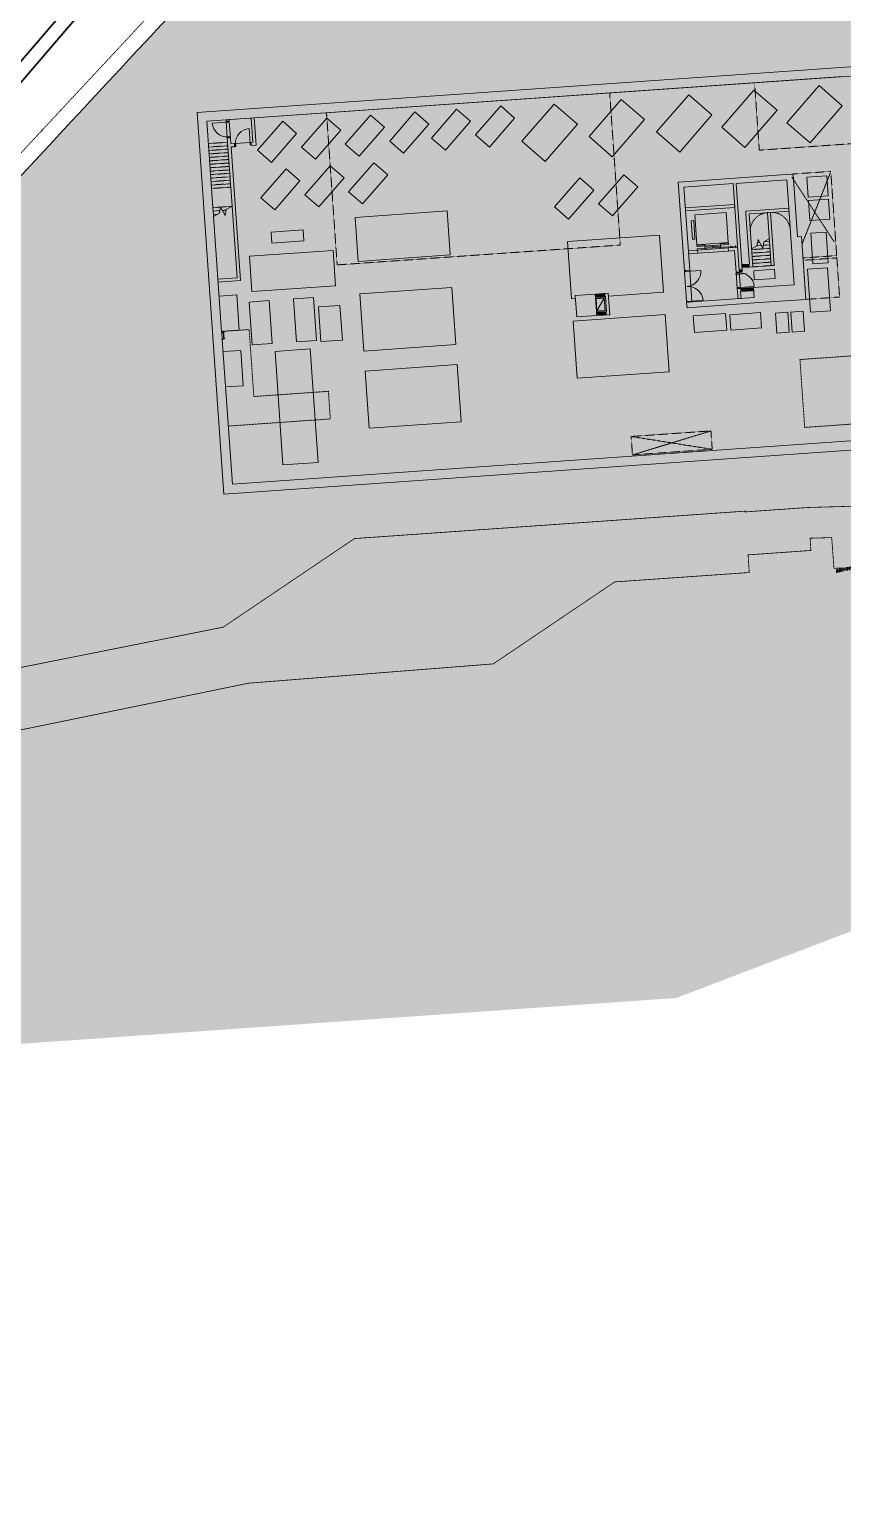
# Model space of a CAD drawing. Header units: millimetres. Extents: x 833941507 to 1669051331, y 817666127 to 1636299673.
# Drawn here: x 834439962 to 834492837, y 817860226 to 817956328 of the extents above; entities that cross this region are included whole.
import ezdxf

# ---------------------------------------------------------------- set-up
doc = ezdxf.new("R2010")
doc.units = ezdxf.units.MM
doc.header["$LTSCALE"] = 3
for name, pattern in [('3A35X-MAGP-P-MP-B02A$0$Double dash', [24.5, 10, -3, 2, -3, 2, -4.5]), ('3A35X-MAGP-P-MP-B02A$0$Hidden', [2.25, 1, -1.25]), ('3A35X-MAGP-P-MP-B02A$0$Overhead', [1.8, 1.2, -0.6]), ('AEL TUNNEL$0$DGN Style 5', [4.49075, 1.924607, -2.566143]), ('DASH', [0.35, 0.25, -0.1])]:
    doc.linetypes.add(name, pattern=pattern)
for name, color, linetype, lineweight in [('3A35X-MAGP-P-MP-B02A$0$A-000-M_MASS', 252, 'Continuous', 5), ('3A35X-MAGP-P-MP-B02A$0$A-010-M_LINE', 252, 'Continuous', 5), ('3A35X-MAGP-P-MP-B02A$0$A-010-M_LINE_Over', 252, '3A35X-MAGP-P-MP-B02A$0$Overhead', 5), ('3A35X-MAGP-P-MP-B02A$0$A-200-M_WALL_EXT', 252, 'Continuous', 9), ('3A35X-MAGP-P-MP-B02A$0$A-200-M_WALL_INT', 252, 'Continuous', 9), ('3A35X-MAGP-P-MP-B02A$0$A-200-M_WALL_PAT', 252, 'Continuous', 9), ('3A35X-MAGP-P-MP-B02A$0$A-230-M_FLOOR', 252, 'Continuous', 18), ('3A35X-MAGP-P-MP-B02A$0$A-242-A_STAIR', 252, 'Continuous', 5), ('3A35X-MAGP-P-MP-B02A$0$A-242-M_STAIR', 252, 'Continuous', 5), ('3A35X-MAGP-P-MP-B02A$0$A-242-MB_STAIR', 252, 'Continuous', 5), ('3A35X-MAGP-P-MP-B02A$0$A-325-M_DOOR', 252, 'Continuous', 5), ('3A35X-MAGP-P-MP-B02A$0$A-770-ME_FFE_SA', 252, 'Continuous', 5), ('3A35X-MAGP-P-MP-B02A$0$C-910-M_SITE_BOUND', 252, '3A35X-MAGP-P-MP-B02A$0$Double dash', 70), ('3A35X-MAGP-P-MP-B02A$0$S-280-M_COLUMN', 252, 'Continuous', 9), ('3A35X-MAGP-P-MP-B02A$0$Z-000-T_TEXT', 252, 'Continuous', 5), ('3A35X-MAGP-P-MP-B02A$0$Z-060-M_DETAIL', 252, 'Continuous', 5), ('AEL TUNNEL$0$Level 14', 253, 'Continuous', 0), ('AEL TUNNEL$0$Level 17', 253, 'Continuous', 0), ('AEL TUNNEL$0$Level 18', 253, 'Continuous', 0), ('DraftConditionLine_WWR_20160425', 7, 'DASH', 0), ('UAJ-23FLOR-h', 251, 'Continuous', 9)]:
    doc.layers.add(name, color=color, linetype=linetype, lineweight=lineweight)
doc.layers.add('UAJ-00XREF', color=7, linetype='Continuous')

# ---------------------------------------------------------------- blocks, each defined once
blk = doc.blocks.new('GBP-LTC-LB01')
at = {"layer": 'UAJ-23FLOR-h'}
h = blk.add_hatch(dxfattribs=at)
h.set_pattern_fill('EARTH,_O', color=256, scale=180, angle=45)
h.set_pattern_definition([(48.9989, (834576001.8, 818046085.3), (-112.727, 1612.5107), [1143, -1143]), (48.9989, (834575678.3, 818046366.6), (-112.727, 1612.5107), [1143, -1143]), (48.9989, (834575354.8, 818046647.8), (-112.727, 1612.5107), [1143, -1143]), (138.9989, (834575340.7, 818046849.3), (-1612.5107, -112.727), [1143, -1143]), (138.9989, (834575621.9, 818047172.8), (-1612.5107, -112.727), [1143, -1143]), (138.9989, (834575903.1, 818047496.3), (-1612.5107, -112.727), [1143, -1143])])
h.paths.add_polyline_path([(834572173, 818200349), (834310584, 818182062), (834331502, 817882832), (834364940, 817885169), (834473096, 818011284), (834480534, 818020120), (834485095, 818025710), (834491376, 818033619), (834497063, 818041013), (834493146, 818043679), (834512789, 818074029), (834518712, 818083675), (834526231, 818096325), (834534646, 818111073), (834545956, 818131981), (834557205, 818154199), (834564040, 818168497), (834570941, 818183576), (834578368, 818200696)])
h.paths.add_polyline_path([(834382131, 817956470), (834418269, 817958996), (834422062, 817963856), (834428403, 817964299), (834467239, 818010696), (834466445, 818021739), (834476098, 818035709), (834485267, 818048983), (834487015, 818051460), (834497268, 818067303), (834492893, 818129890), (834448057, 818126756), (834416897, 818105052), (834382061, 818080789), (834386167, 818022059), (834377588, 818021459)], flags=16)
edge = h.paths.add_edge_path(flags=16)
edge.add_line((834540292, 818142076), (834533466, 818141614))
edge.add_line((834533466, 818141614), (834523258, 818143863))
edge.add_line((834523258, 818143863), (834525897, 818155839))
edge.add_arc((834558382, 818267025), 115835, 237.2184, 253.71313, ccw=False)
edge.add_line((834495665, 818169638), (834498268, 818132357))
edge.add_line((834498268, 818132357), (834496346, 818130135))
edge.add_line((834496346, 818130135), (834492880, 818129893))
edge.add_line((834492880, 818129893), (834494230, 818110588))
edge.add_line((834494230, 818110588), (834496326, 818110708))
edge.add_line((834496326, 818110708), (834498420, 818080754))
edge.add_line((834498420, 818080754), (834498046, 818080727))
edge.add_line((834498046, 818080727), (834498255, 818077746))
edge.add_line((834498255, 818077746), (834503061, 818078082))
edge.add_line((834503061, 818078082), (834504980, 818081212))
edge.add_line((834504980, 818081212), (834509429, 818088471))
edge.add_line((834509429, 818088471), (834515217, 818097914))
edge.add_line((834515217, 818097914), (834526067, 818116416))
edge.add_line((834526067, 818116416), (834532489, 818127889))
edge.add_line((834532489, 818127889), (834534831, 818132146))
edge.add_line((834534831, 818132146), (834540292, 818142076))
h = blk.add_hatch(dxfattribs=at)
h.set_pattern_fill('EARTH,_O', color=256, scale=180, angle=45)
h.set_pattern_definition([(45.0000001, (-1082349.7, 54794.9), (-3e-06, 1616.4461018), [1143, -1143]), (45.0000001, (-1082652.8, 55098), (-3e-06, 1616.4461018), [1143, -1143]), (45.0000001, (-1082955.9, 55401.1), (-3e-06, 1616.4461018), [1143, -1143]), (135.0000001, (-1082955.9, 55603.1), (-1616.4461018, -3e-06), [1143, -1143]), (135.0000001, (-1082652.8, 55906.2), (-1616.4461018, -3e-06), [1143, -1143]), (135.0000001, (-1082349.7, 56209.3), (-1616.4461018, -3e-06), [1143, -1143])])
h.paths.add_polyline_path([(834669469, 818015499), (834651081, 818014214), (834651091, 818014066), (834669480, 818015352)], flags=16)
edge = h.paths.add_edge_path()
edge.add_arc((834611764, 818123015), 22001, 94.00072, 118.68868)
edge.add_line((834601202, 818142316), (834593918, 818141228))
edge.add_arc((834611768, 818123014), 25503, 93.99716, 134.42127, ccw=False)
edge.add_line((834609991, 818148455), (834618164, 818149026))
edge.add_line((834618164, 818149026), (834618408, 818145535))
edge.add_line((834618408, 818145535), (834616365, 818145392))
edge.add_line((834616365, 818145392), (834616609, 818141901))
edge.add_line((834616609, 818141901), (834611622, 818141552))
edge.add_line((834611622, 818141552), (834611378, 818145043))
edge.add_line((834611378, 818145043), (834610229, 818144963))
h.paths.add_polyline_path([(834673233, 818197366), (834607546, 818192774), (834599172, 818174435), (834588349, 818152375), (834578622, 818133891), (834568418, 818115665), (834556457, 818095618), (834546606, 818080042), (834532219, 818058624), (834523692, 818046596), (834515684, 818035708), (834508244, 818025930), (834500656, 818016266), (834489787, 818002934), (834483448, 817995421), (834478638, 817989842), (834458454, 817967379), (834441506, 817949096), (834383076, 817886437), (834482027, 817893355), (834551919, 817920009), (834634905, 817930637), (834634023, 817939309), (834633770, 817941796), (834633578, 817943687), (834508697, 817930984), (834507053, 817930191), (834506409, 817939427), (834507657, 817945567), (834503417, 818006767), (834503064, 818011763), (834514053, 818025792), (834520785, 818034889), (834526319, 818042437), (834532382, 818050706), (834536346, 818056473), (834542258, 818065226), (834550406, 818077287), (834561579, 818095002), (834574523, 818117080), (834587769, 818140310), (834609774, 818143595), (834610002, 818140336), (834634253, 818142031), (834636807, 818105492), (834642791, 818105914), (834646279, 818056033), (834640293, 818055614), (834643382, 818011425), (834641138, 818011268), (834645776, 817944928), (834639048, 817944244), (834640362, 817931328), (834651070, 817932707), (834650588, 817936476), (834685106, 817940897), (834685588, 817937128), (834691374, 817937869)])
at = {"layer": 'AEL TUNNEL$0$Level 14', "linetype": 'Continuous', "lineweight": 13, "flags": 128}
for points in [[(834449014, 817957154), (834448225, 817956306), (834447830, 817955882), (834447435, 817955458), (834446646, 817954610), (834446251, 817954186), (834445856, 817953762), (834445461, 817953338), (834444672, 817952491), (834444277, 817952068), (834443882, 817951644), (834443487, 817951220), (834443092, 817950797), (834442697, 817950373), (834441908, 817949526), (834441512, 817949103)], [(834441513, 817949103), (834396914, 817901277)]]:
    blk.add_lwpolyline(points, dxfattribs=at)
at = {"layer": 'AEL TUNNEL$0$Level 17', "linetype": 'AEL TUNNEL$0$DGN Style 5', "lineweight": 13, "flags": 128}
for points in [[(834477880, 817990494), (834477499, 817990057), (834477117, 817989619), (834476736, 817989182), (834476353, 817988745), (834475970, 817988308), (834475588, 817987872), (834475205, 817987435), (834474821, 817986999), (834474438, 817986564), (834474054, 817986128), (834473670, 817985693), (834473285, 817985258), (834472900, 817984824), (834472516, 817984389), (834472130, 817983955), (834471745, 817983521), (834471359, 817983088), (834470973, 817982655), (834470587, 817982221), (834470200, 817981788), (834469814, 817981356), (834469427, 817980923), (834469040, 817980491), (834468652, 817980059), (834468265, 817979627), (834467877, 817979196), (834467489, 817978765), (834467101, 817978333), (834466712, 817977902), (834466324, 817977472), (834465935, 817977041), (834465546, 817976611), (834465156, 817976181), (834464767, 817975751), (834464377, 817975322), (834463987, 817974892), (834463598, 817974463), (834463207, 817974034), (834462817, 817973605), (834462426, 817973176), (834462036, 817972747), (834461645, 817972319), (834461254, 817971891), (834460863, 817971463), (834460471, 817971035), (834460080, 817970607), (834459688, 817970179), (834459297, 817969752), (834458905, 817969325), (834458513, 817968898), (834458120, 817968471), (834457728, 817968044), (834457336, 817967617), (834456943, 817967191), (834456550, 817966764), (834456158, 817966338), (834455765, 817965912), (834455372, 817965486), (834454978, 817965060), (834454585, 817964634), (834454192, 817964209), (834453799, 817963783), (834453405, 817963358), (834453012, 817962932), (834452618, 817962507), (834452224, 817962082), (834451830, 817961657), (834451436, 817961232), (834451042, 817960807), (834450648, 817960382), (834450254, 817959958), (834449860, 817959533), (834449465, 817959109), (834449071, 817958684), (834448676, 817958260), (834448282, 817957836), (834447493, 817956988), (834447098, 817956563), (834446704, 817956139), (834445914, 817955292), (834445520, 817954868), (834445125, 817954444), (834444730, 817954020), (834443940, 817953173), (834443546, 817952750), (834443151, 817952326), (834442756, 817951902), (834442361, 817951479), (834441966, 817951055), (834441176, 817950209), (834440781, 817949785)], [(834440781, 817949785), (834396183, 817901959)]]:
    blk.add_lwpolyline(points, dxfattribs=at)
at = {"layer": 'AEL TUNNEL$0$Level 18', "linetype": 'Continuous', "lineweight": 30, "flags": 128}
for points in [[(834451987, 817968970), (834358740, 817860226)], [(834452671, 817968384), (834362678, 817863437)]]:
    blk.add_lwpolyline(points, dxfattribs=at)
at = {"layer": 'DraftConditionLine_WWR_20160425', "ltscale": 10, "const_width": 50, "flags": 128}
blk.add_lwpolyline([(834158382, 817958386), (834151515, 817938770), (834189979, 817906735), (834251038, 817898858), (834280425, 817930865), (834362762, 817879173), (834392608, 817909932), (834426671, 817912314), (834452557, 817917469), (834461095, 817923229), (834486497, 817925012), (834486501, 817924962), (834490591, 817925249), (834496571, 817925421), (834500241, 817925675), (834500203, 817926224), (834513608, 817927153), (834521878, 817930278), (834575878, 817931663), (834580914, 817936193), (834583831, 817936424), (834593207, 817936658), (834710020, 817947196), (834756353, 817953000), (834789499, 817957018), (834817350, 817960423), (834833721, 817962285), (834844496, 817963363), (834852126, 817964292), (834862366, 817965664), (834879212, 817967672), (834926921, 817974872), (834958962, 817979380), (835029995, 817989765), (835066252, 817995252), (835083800, 817997605), (835095943, 817999126), (835103677, 817999787), (835135152, 818001988), (835219825, 818011625), (835223007, 818017817), (835212192, 818166131)], dxfattribs=at)
at = {"layer": 'DraftConditionLine_WWR_20160425', "ltscale": 10, "extrusion": (0, 0, -1), "const_width": 50, "flags": 128}
blk.add_lwpolyline([(-835066817, 817991292), (-835030583, 817985808), (-834959530, 817975420), (-834927498, 817970914), (-834879748, 817963707), (-834862868, 817961695), (-834852633, 817960324), (-834844937, 817959387), (-834834146, 817958308), (-834817819, 817956450), (-834789983, 817953047), (-834756842, 817949030), (-834710448, 817943219), (-834594034, 817932716), (-834584514, 817928896), (-834577456, 817927702), (-834522658, 817926296), (-834514471, 817923203), (-834500480, 817922233), (-834500442, 817922782), (-834496772, 817922528), (-834496848, 817921427), (-834492284, 817921296), (-834492138, 817923292), (-834490731, 817923252), (-834490787, 817922456), (-834486696, 817922169), (-834486777, 817921021), (-834478024, 817920410), (-834470124, 817915080), (-834454206, 817913824), (-834427470, 817908343), (-834394415, 817906049), (-834363378, 817874063), (-834281119, 817925706), (-834252583, 817894626), (-834188313, 817902917), (-834146766, 817937520), (-834154748, 817960138)], dxfattribs=at)
blk = doc.blocks.new('3A35X-MAGP-P-MP-B02A')
at = {"layer": '3A35X-MAGP-P-MP-B02A$0$A-200-M_WALL_PAT', "lineweight": 5}
for points in [[(69155, 2531), (69755, 2533), (69755, 26791), (69155, 26791), (69155, 3493)], [(111205, 26191), (116655, 26191), (116655, 26791), (69755, 26791), (69755, 26191), (110990, 26191)], [(72640, 24612), (72840, 24612), (72840, 26190), (72640, 26190), (72640, 24870)], [(100301, 14332), (100409, 14332), (100409, 20096), (100059, 20096), (100059, 14332)], [(100409, 19746), (107109, 19746), (107109, 20096), (100409, 20096)], [(103642, 14126), (103809, 14126), (103809, 19746), (103609, 19746), (103609, 14126)], [(107559, 16006), (107559, 20096), (107109, 20096), (107109, 16006)], [(100631, 18196), (103609, 18196), (103609, 18396), (100409, 18396), (100409, 18196)], [(104309, 17706), (107109, 17706), (107109, 17906), (104309, 17906)], [(104459, 14256), (104509, 14256), (104509, 17706), (104309, 17706), (104309, 14256)], [(105909, 14256), (105909, 17706), (105709, 17706), (105709, 14256)], [(69755, 15700), (71005, 15700), (71005, 15900), (69755, 15900)], [(107809, 12906), (107809, 12906), (107809, 16006), (107109, 16006), (107109, 12906), (107559, 12906)], [(104309, 14256), (104309, 14456), (103809, 14456), (103809, 14256)], [(103787, 14007), (103809, 14007), (103809, 14126), (103609, 14126), (103609, 14007), (103644, 14007)], [(94817, 13006), (94817, 13206), (94167, 13206), (94167, 13006), (94727, 13006)], [(95017, 11806), (95017, 13206), (94817, 13206), (94817, 11806)], [(103609, 12706), (104459, 12706), (104459, 12906), (103609, 12906), (103609, 12846)], [(107809, 11906), (107809, 12906), (104459, 12906), (104459, 11906), (107809, 11906)], [(94167, 11806), (94817, 11806), (94817, 12006), (94167, 12006), (94167, 11906)], [(100457, 11906), (104459, 11906), (104459, 12256), (100059, 12256), (100059, 11906), (100425, 11906)], [(116655, 1931), (116655, 2531), (69155, 2531), (69155, 1931), (110990, 1931)]]:
    blk.add_hatch(color=256, dxfattribs=at).paths.add_polyline_path(points, flags=0)
h = blk.add_hatch(color=256, dxfattribs=at)
h.paths.add_polyline_path([(71205, 15700), (71205, 25012), (71005, 25012), (71005, 15700)], flags=0)
h.paths.add_polyline_path([(71005, 26100), (71205, 26100), (71205, 26191), (71005, 26190)], flags=0)
h = blk.add_hatch(color=256, dxfattribs=at)
h.paths.add_polyline_path([(72640, 24412), (72840, 24412), (72840, 24612), (72527, 24612), (72527, 24412)], flags=0)
h.paths.add_polyline_path([(71385, 24412), (71439, 24412), (71439, 24612), (71205, 24612), (71205, 24412)], flags=0)
h = blk.add_hatch(color=256, dxfattribs=at)
h.paths.add_polyline_path([(103470, 15396), (103609, 15396), (103609, 15596), (103009, 15596), (103009, 15396), (103409, 15396)], flags=0)
h.paths.add_polyline_path([(100410, 15396), (101009, 15396), (101009, 15596), (100409, 15596), (100409, 15396)], flags=0)
h = blk.add_hatch(color=256, dxfattribs=at)
h.paths.add_polyline_path([(103409, 12256), (103609, 12256), (103609, 12906), (103409, 12906), (103409, 12706)], flags=0)
h.paths.add_polyline_path([(103409, 13994), (103609, 13994), (103609, 15396), (103409, 15396), (103409, 14007)], flags=0)
at = {"layer": '3A35X-MAGP-P-MP-B02A$0$S-280-M_COLUMN', "lineweight": 5}
for points in [[(76150, 11381), (77550, 11381), (77550, 13631), (76150, 13631), (76150, 11806)], [(93802, 11806), (94167, 11806), (94167, 13206), (92867, 13206), (92867, 11806)]]:
    blk.add_hatch(color=256, dxfattribs=at).paths.add_polyline_path(points, flags=0)
at = {"layer": '3A35X-MAGP-P-MP-B02A$0$A-000-M_MASS'}
for p, q in [((103164, 15698), (103149, 15698)), ((103149, 15698), (103149, 15598)), ((103149, 15598), (103164, 15598)), ((103164, 15598), (103164, 15698)), ((103484, 15658), (103164, 15658)), ((103164, 15639), (103484, 15639)), ((103499, 15698), (103484, 15698)), ((103484, 15698), (103484, 15598)), ((103484, 15598), (103499, 15598)), ((103499, 15598), (103499, 15698))]:
    blk.add_line(p, q, dxfattribs=at)
at = {"layer": '3A35X-MAGP-P-MP-B02A$0$A-010-M_LINE', "linetype": '3A35X-MAGP-P-MP-B02A$0$Overhead'}
for p, q in [((77554, 26191), (77554, 16276)), ((96017, 16276), (96017, 26191)), ((110009, 20096), (107453, 20096)), ((110009, 14456), (110009, 20096)), ((77554, 16276), (96017, 16276)), ((107809, 14606), (110009, 14606)), ((107809, 11906), (107809, 14606)), ((110009, 14456), (107809, 14456)), ((110009, 14606), (110009, 11906)), ((110009, 11906), (107809, 11906))]:
    blk.add_line(p, q, dxfattribs=at)
at = {"layer": '3A35X-MAGP-P-MP-B02A$0$A-010-M_LINE', "linetype": '3A35X-MAGP-P-MP-B02A$0$Hidden'}
for p, q in [((105909, 17706), (105709, 17706)), ((107150, 8031), (115150, 8031)), ((107150, 3606), (107150, 8031)), ((115150, 3606), (107150, 3606))]:
    blk.add_line(p, q, dxfattribs=at)
at = {"layer": '3A35X-MAGP-P-MP-B02A$0$A-010-M_LINE', "linetype": '3A35X-MAGP-P-MP-B02A$0$Hidden', "lineweight": 9}
for p, q in [((71550, 12485), (69750, 12485)), ((71550, 8117), (71550, 12485)), ((76408, 8117), (71550, 8117)), ((76408, 6317), (76408, 8117)), ((69750, 6317), (76408, 6317))]:
    blk.add_line(p, q, dxfattribs=at)
at = {"layer": '3A35X-MAGP-P-MP-B02A$0$A-010-M_LINE', "linetype": '3A35X-MAGP-P-MP-B02A$0$Hidden'}
for centre, start, end in [((105709, 16506), 90, 180), ((105909, 16506), 0, 90)]:
    blk.add_arc(centre, 1200, start, end, dxfattribs=at)
at = {"layer": '3A35X-MAGP-P-MP-B02A$0$A-010-M_LINE_Over'}
for p, q in [((105467, 26190), (105467, 21796)), ((105467, 21796), (112059, 21796)), ((107459, 19896), (109909, 15506)), ((107809, 15506), (109959, 19971)), ((95850, 3807), (101050, 3807)), ((95850, 2607), (95850, 3807)), ((95850, 3807), (101050, 2607)), ((101050, 3807), (95850, 2607)), ((101050, 3807), (101050, 2607)), ((101050, 2607), (95850, 2607))]:
    blk.add_line(p, q, dxfattribs=at)
at = {"layer": '3A35X-MAGP-P-MP-B02A$0$A-200-M_WALL_EXT', "lineweight": 13}
for p, q in [((69155, 26791), (69155, 2531)), ((69155, 26791), (69755, 26791)), ((116655, 26791), (69755, 26791)), ((69755, 26191), (116655, 26191)), ((69755, 20556), (69755, 26191)), ((69755, 12485), (69755, 19973)), ((100059, 20096), (100059, 14332)), ((100409, 20096), (100059, 20096)), ((107109, 20096), (100409, 20096)), ((100409, 14332), (100409, 19746)), ((100409, 19746), (103609, 19746)), ((103609, 19746), (103609, 14126)), ((103809, 19746), (107109, 19746)), ((103809, 14126), (103809, 19746)), ((107559, 20096), (107109, 20096)), ((107109, 19746), (107109, 16006)), ((107559, 16006), (107559, 20096)), ((107109, 16006), (107109, 12906)), ((107809, 16006), (107559, 16006)), ((107809, 12906), (107809, 16006)), ((100409, 14332), (100059, 14332)), ((103809, 14126), (103609, 14126)), ((107109, 12906), (104459, 12906)), ((104459, 12256), (104459, 12906)), ((107809, 11906), (107809, 12906)), ((69755, 12010), (69755, 12409)), ((69755, 2531), (69755, 11933)), ((100059, 12257), (100059, 12256)), ((100409, 12257), (100059, 12257)), ((100059, 12256), (100059, 11906)), ((100059, 11906), (104459, 11906)), ((100409, 12256), (100409, 12257)), ((104459, 12256), (100409, 12256)), ((104459, 11906), (107809, 11906)), ((69155, 1931), (69155, 2531)), ((69155, 1931), (116655, 1931)), ((116655, 2531), (69755, 2531))]:
    blk.add_line(p, q, dxfattribs=at)
at = {"layer": '3A35X-MAGP-P-MP-B02A$0$A-200-M_WALL_INT'}
for p, q in [((71005, 26191), (71005, 26100)), ((71005, 26100), (71205, 26100)), ((71205, 26100), (71205, 26191)), ((72640, 26190), (72640, 24612)), ((72640, 26190), (72840, 26190)), ((72840, 24412), (72840, 26190)), ((71005, 25012), (71005, 22931)), ((71005, 25012), (71205, 25012)), ((71205, 24612), (71205, 25012)), ((71439, 24612), (71205, 24612)), ((71205, 15700), (71205, 24412)), ((71205, 24412), (71439, 24412)), ((71439, 24612), (71439, 24412)), ((72640, 24612), (72527, 24612)), ((72527, 24612), (72527, 24412)), ((72527, 24412), (72840, 24412)), ((71005, 20556), (71005, 15900)), ((103609, 18396), (100409, 18396)), ((100409, 18396), (100409, 18196)), ((103609, 18396), (103609, 18196)), ((100409, 18196), (103609, 18196)), ((107109, 17906), (104309, 17906)), ((104309, 17906), (104309, 17706)), ((104309, 17706), (104309, 14456)), ((104509, 17706), (105709, 17706)), ((104509, 14256), (104509, 17706)), ((105709, 17706), (105709, 14256)), ((105909, 17706), (107109, 17706)), ((105909, 14256), (105909, 17706)), ((107109, 17906), (107109, 17706)), ((71005, 15900), (69750, 15900)), ((69750, 15900), (69750, 15700)), ((71205, 15700), (69750, 15700)), ((101009, 15596), (100409, 15596)), ((100409, 15596), (100409, 15396)), ((100409, 15396), (101009, 15396)), ((101009, 15596), (101009, 15396)), ((103609, 15596), (103009, 15596)), ((103009, 15596), (103009, 15396)), ((103009, 15396), (103409, 15396)), ((103409, 15396), (103409, 13994)), ((103609, 15596), (103609, 15396)), ((103609, 14126), (103609, 15396)), ((104309, 14456), (103809, 14456)), ((103809, 14456), (103809, 14256)), ((103409, 13994), (103609, 13994)), ((103609, 14126), (103809, 14126)), ((103609, 13994), (103609, 14007)), ((103609, 14007), (103809, 14007)), ((103809, 14256), (104309, 14256)), ((103809, 14007), (103809, 14126)), ((104509, 14256), (104309, 14256)), ((105909, 14256), (105709, 14256)), ((94167, 13206), (95017, 13206)), ((94167, 13206), (94167, 13006)), ((94817, 13006), (94167, 13006)), ((94817, 12006), (94817, 13006)), ((95017, 13206), (95017, 11806)), ((103409, 12906), (103409, 12256)), ((103409, 12906), (103609, 12906)), ((103609, 12906), (104459, 12906)), ((103609, 12256), (103609, 12706)), ((103609, 12706), (104459, 12706)), ((104459, 12906), (104459, 12706)), ((94167, 12006), (94817, 12006)), ((94167, 11806), (94167, 12006)), ((95017, 11806), (94167, 11806)), ((103409, 12256), (103609, 12256))]:
    blk.add_line(p, q, dxfattribs=at)
at = {"layer": '3A35X-MAGP-P-MP-B02A$0$A-230-M_FLOOR'}
for p, q in [((71005, 26190), (69755, 26190)), ((71005, 25012), (71005, 26100)), ((72640, 26190), (71205, 26190)), ((71205, 26100), (71205, 25012)), ((111205, 26190), (72840, 26190)), ((74676, 25841), (72908, 24073)), ((73757, 23224), (75524, 24992)), ((75524, 24992), (74676, 25841)), ((77549, 25841), (75781, 24073)), ((76629, 23224), (78397, 24992)), ((78397, 24992), (77549, 25841)), ((80396, 25841), (78629, 24073)), ((79477, 23224), (81245, 24992)), ((81245, 24992), (80396, 25841)), ((83294, 25841), (81526, 24073)), ((82374, 23224), (84142, 24992)), ((84142, 24992), (83294, 25841)), ((86016, 25841), (84249, 24073)), ((85097, 23224), (86865, 24992)), ((86865, 24992), (86016, 25841)), ((88889, 25841), (87121, 24073)), ((87970, 23224), (89737, 24992)), ((89737, 24992), (88889, 25841)), ((92372, 25717), (90109, 23454)), ((93786, 24303), (92372, 25717)), ((96742, 25717), (94479, 23454)), ((98156, 24303), (96742, 25717)), ((101142, 25717), (98879, 23454)), ((102556, 24303), (101142, 25717)), ((105392, 25717), (103129, 23454)), ((106806, 24303), (105392, 25717)), ((109642, 25717), (107379, 23454)), ((111056, 24303), (109642, 25717)), ((71439, 24612), (72527, 24612)), ((71526, 24412), (71439, 24412)), ((71526, 24612), (71526, 24412)), ((72908, 24073), (73757, 23224)), ((75781, 24073), (76629, 23224)), ((78629, 24073), (79477, 23224)), ((81526, 24073), (82374, 23224)), ((84249, 24073), (85097, 23224)), ((87121, 24073), (87970, 23224)), ((91523, 22040), (93786, 24303)), ((95893, 22040), (98156, 24303)), ((100293, 22040), (102556, 24303)), ((104543, 22040), (106806, 24303)), ((108793, 22040), (111056, 24303)), ((90109, 23454), (91523, 22040)), ((94479, 23454), (95893, 22040)), ((98879, 23454), (100293, 22040)), ((103129, 23454), (104543, 22040)), ((107379, 23454), (108793, 22040)), ((74676, 22741), (72908, 20973)), ((75524, 21892), (74676, 22741)), ((77549, 22741), (75781, 20973)), ((78397, 21892), (77549, 22741)), ((80396, 22741), (78629, 20973)), ((81245, 21892), (80396, 22741)), ((73757, 20124), (75524, 21892)), ((76629, 20124), (78397, 21892)), ((79477, 20124), (81245, 21892)), ((72908, 20973), (73757, 20124)), ((75781, 20973), (76629, 20124)), ((78629, 20973), (79477, 20124)), ((93694, 20811), (91927, 19043)), ((94543, 19963), (93694, 20811)), ((96567, 20811), (94799, 19043)), ((97415, 19963), (96567, 20811)), ((84940, 19277), (78940, 19277)), ((78940, 19277), (78940, 16406)), ((84940, 16406), (84940, 19277)), ((92775, 18195), (94543, 19963)), ((95648, 18195), (97415, 19963)), ((109727, 19825), (108427, 19825)), ((108427, 19825), (108427, 18525)), ((109727, 18525), (109727, 19825)), ((75498, 18703), (73417, 18703)), ((73417, 18703), (73417, 17993)), ((75498, 17993), (75498, 18703)), ((91927, 19043), (92775, 18195)), ((94799, 19043), (95648, 18195)), ((108427, 18525), (109727, 18525)), ((109727, 18305), (108427, 18305)), ((108427, 18305), (108427, 17005)), ((109727, 17005), (109727, 18305)), ((73417, 17993), (75498, 17993)), ((77361, 17236), (71901, 17236)), ((71901, 17236), (71901, 14936)), ((77361, 14936), (77361, 17236)), ((78940, 16406), (84940, 16406)), ((98611, 16744), (92611, 16744)), ((92611, 16744), (92611, 13016)), ((98611, 13016), (98611, 16744)), ((108427, 17005), (109727, 17005)), ((103009, 15596), (101009, 15596)), ((103009, 15396), (101009, 15396)), ((109423, 16182), (108427, 16182)), ((108427, 16182), (108427, 14182)), ((109423, 14182), (109423, 16182)), ((70905, 14791), (69755, 14791)), ((70905, 12491), (70905, 14791)), ((71901, 14936), (77361, 14936)), ((72973, 14270), (71673, 14270)), ((71673, 14270), (71673, 11470)), ((72973, 11470), (72973, 14270)), ((75875, 14270), (74575, 14270)), ((74575, 14270), (74575, 11470)), ((75875, 11470), (75875, 14270)), ((84890, 14295), (78890, 14295)), ((78890, 14295), (78890, 10567)), ((84890, 10567), (84890, 14295)), ((100059, 14327), (100059, 14332)), ((100059, 12326), (100059, 14252)), ((100409, 14332), (100409, 12257)), ((103409, 12906), (103409, 13994)), ((103609, 13994), (103609, 12906)), ((109351, 13856), (108051, 13856)), ((108051, 13856), (108051, 11056)), ((108427, 14182), (109423, 14182)), ((109351, 11056), (109351, 13856)), ((92611, 13016), (92867, 13016)), ((95017, 13016), (98611, 13016)), ((69755, 12491), (70905, 12491)), ((98611, 11561), (92611, 11561)), ((92611, 11561), (92611, 7833)), ((98611, 7833), (98611, 11561)), ((70905, 11168), (69755, 11168)), ((70905, 8868), (70905, 11168)), ((71673, 11470), (72973, 11470)), ((75428, 10947), (73128, 10947)), ((73128, 10947), (73128, 3547)), ((74575, 11470), (75875, 11470)), ((75428, 3547), (75428, 10947)), ((102530, 11361), (100430, 11361)), ((100430, 11361), (100430, 10261)), ((102530, 10261), (102530, 11361)), ((104808, 11258), (102808, 11258)), ((102808, 11258), (102808, 10258)), ((104808, 10258), (104808, 11258)), ((106581, 11151), (105781, 11151)), ((105781, 11151), (105781, 9851)), ((106581, 9851), (106581, 11151)), ((107581, 11151), (106781, 11151)), ((106781, 11151), (106781, 9851)), ((107581, 9851), (107581, 11151)), ((108051, 11056), (109351, 11056)), ((78890, 10567), (84890, 10567)), ((100430, 10261), (102530, 10261)), ((102808, 10258), (104808, 10258)), ((105781, 9851), (106581, 9851)), ((106781, 9851), (107581, 9851)), ((69755, 8868), (70905, 8868)), ((84890, 9262), (78890, 9262)), ((78890, 9262), (78890, 5534)), ((84890, 5534), (84890, 9262)), ((92611, 7833), (98611, 7833)), ((78890, 5534), (84890, 5534)), ((73128, 3547), (75428, 3547))]:
    blk.add_line(p, q, dxfattribs=at)
at = {"layer": '3A35X-MAGP-P-MP-B02A$0$A-242-A_STAIR'}
for p, q in [((104554, 14004), (104554, 13408)), ((105909, 14004), (104554, 14004)), ((105909, 13408), (105909, 14004)), ((104554, 13408), (105909, 13408))]:
    blk.add_line(p, q, dxfattribs=at)
at = {"layer": '3A35X-MAGP-P-MP-B02A$0$A-242-M_STAIR'}
for p, q in [((71005, 24731), (69755, 24731)), ((71005, 24506), (69755, 24506)), ((71005, 24281), (69755, 24281)), ((71005, 24056), (69755, 24056)), ((71005, 23831), (69755, 23831)), ((71005, 23606), (69755, 23606)), ((71005, 23381), (69755, 23381)), ((71005, 23156), (69755, 23156)), ((71005, 22931), (69755, 22931)), ((71005, 22706), (69755, 22706)), ((71005, 22481), (69755, 22481)), ((71005, 22256), (69755, 22256)), ((71005, 22931), (71005, 22706)), ((71005, 22706), (71005, 22481)), ((71005, 22481), (71005, 22256)), ((71005, 22256), (71005, 22031)), ((71005, 22031), (69755, 22031)), ((71005, 21806), (69755, 21806)), ((71005, 22031), (71005, 21806)), ((71005, 20556), (71005, 21806)), ((71005, 20556), (69755, 20556)), ((69755, 20556), (69755, 20331)), ((69755, 20331), (69755, 20106)), ((70196, 20331), (69755, 20331)), ((70597, 20331), (70349, 20331)), ((69755, 20106), (69755, 19973)), ((70040, 20106), (69755, 20106)), ((70543, 20106), (70454, 20106)), ((104509, 15381), (105709, 15381)), ((104868, 15606), (105161, 15606)), ((104935, 15831), (105056, 15831)), ((105282, 15606), (105709, 15606)), ((105351, 15831), (105709, 15831)), ((104509, 15156), (105709, 15156)), ((104509, 14931), (105709, 14931)), ((104509, 14706), (105709, 14706)), ((104509, 14481), (105709, 14481)), ((104509, 14256), (105709, 14256))]:
    blk.add_line(p, q, dxfattribs=at)
at = {"layer": '3A35X-MAGP-P-MP-B02A$0$A-242-M_STAIR', "linetype": '3A35X-MAGP-P-MP-B02A$0$Overhead'}
for p, q in [((71005, 24731), (69755, 24731)), ((71005, 24506), (69755, 24506)), ((71005, 24281), (69755, 24281)), ((71005, 24056), (69755, 24056)), ((71005, 23831), (69755, 23831)), ((71005, 23606), (69755, 23606)), ((71005, 23381), (69755, 23381)), ((71005, 23156), (69755, 23156)), ((71005, 22931), (69755, 22931)), ((71005, 22706), (69755, 22706)), ((71005, 22481), (69755, 22481)), ((71005, 22256), (69755, 22256)), ((71005, 22031), (69755, 22031)), ((71005, 21806), (69755, 21806)), ((71005, 20556), (69755, 20556)), ((70196, 20331), (69755, 20331)), ((70597, 20331), (70349, 20331)), ((70040, 20106), (69755, 20106)), ((70543, 20106), (70454, 20106)), ((104509, 15381), (105709, 15381)), ((104868, 15606), (105161, 15606)), ((104935, 15831), (105056, 15831)), ((105282, 15606), (105709, 15606)), ((105351, 15831), (105709, 15831)), ((104509, 15156), (105709, 15156)), ((104509, 14931), (105709, 14931)), ((104509, 14706), (105709, 14706)), ((104509, 14481), (105709, 14481)), ((104509, 14256), (105709, 14256))]:
    blk.add_line(p, q, dxfattribs=at)
at = {"layer": '3A35X-MAGP-P-MP-B02A$0$A-242-MB_STAIR'}
for p, q in [((70154, 20159), (70248, 20548)), ((70248, 20548), (70512, 19982)), ((70512, 19982), (70607, 20370)), ((70607, 20370), (71005, 20556)), ((69755, 19973), (70154, 20159)), ((104882, 15613), (104509, 15439)), ((104977, 16002), (104882, 15613)), ((105241, 15435), (104977, 16002)), ((105335, 15824), (105241, 15435)), ((105709, 15998), (105335, 15824))]:
    blk.add_line(p, q, dxfattribs=at)
at = {"layer": '3A35X-MAGP-P-MP-B02A$0$A-325-M_DOOR'}
for p, q in [((71055, 26037), (70093, 26037)), ((72464, 24562), (72464, 25524)), ((101009, 15596), (103009, 15596)), ((101009, 15396), (103009, 15396)), ((100159, 14317), (100059, 14317)), ((100159, 14264), (101132, 14264)), ((103559, 12969), (104521, 12969)), ((100159, 12314), (101132, 12314))]:
    blk.add_line(p, q, dxfattribs=at)
at = {"layer": '3A35X-MAGP-P-MP-B02A$0$A-325-M_DOOR', "lineweight": 9}
for p, q in [((71055, 26040), (71055, 26100)), ((71108, 26040), (71055, 26040)), ((71108, 26025), (71108, 26040)), ((71155, 26025), (71108, 26025)), ((71155, 26100), (71155, 26025)), ((71055, 25072), (71108, 25072)), ((71055, 25012), (71055, 25072)), ((71108, 25072), (71108, 25087)), ((71108, 25087), (71155, 25087)), ((71155, 25087), (71155, 25012)), ((71439, 24562), (71499, 24562)), ((71514, 24462), (71439, 24462)), ((71499, 24562), (71499, 24509)), ((71499, 24509), (71514, 24509)), ((71514, 24509), (71514, 24462)), ((72452, 24462), (72452, 24509)), ((72452, 24509), (72467, 24509)), ((72527, 24462), (72452, 24462)), ((72467, 24562), (72527, 24562)), ((72467, 24509), (72467, 24562)), ((100159, 14327), (100059, 14327)), ((100059, 14327), (100059, 14252)), ((100059, 14252), (100106, 14252)), ((100106, 14252), (100106, 14267)), ((100106, 14267), (100159, 14267)), ((100159, 14267), (100159, 14327)), ((103459, 13919), (103459, 13994)), ((103506, 13919), (103459, 13919)), ((103506, 13934), (103506, 13919)), ((103559, 13934), (103506, 13934)), ((103559, 13994), (103559, 13934)), ((103459, 12981), (103506, 12981)), ((103459, 12906), (103459, 12981)), ((103506, 12981), (103506, 12966)), ((103506, 12966), (103559, 12966)), ((103559, 12966), (103559, 12906)), ((100106, 12326), (100059, 12326)), ((100059, 12326), (100059, 12257)), ((100106, 12311), (100106, 12326)), ((100159, 12311), (100106, 12311)), ((100159, 12257), (100159, 12311))]:
    blk.add_line(p, q, dxfattribs=at)
at = {"layer": '3A35X-MAGP-P-MP-B02A$0$A-325-M_DOOR'}
for centre, radius, start, end in [((71055, 26037), 962, 180, 270), ((72464, 24562), 962, 90, 180), ((100159, 14264), 974, 270, 0), ((103559, 12969), 962, 0, 90), ((100159, 12314), 974, 0, 90)]:
    blk.add_arc(centre, radius, start, end, dxfattribs=at)
at = {"layer": '3A35X-MAGP-P-MP-B02A$0$A-770-ME_FFE_SA'}
for p, q in [((100729, 16323), (100729, 17523)), ((100729, 17523), (100889, 17523)), ((100889, 17523), (100889, 16323)), ((100984, 15948), (100984, 17898)), ((100984, 17898), (103034, 17898)), ((103034, 17898), (103034, 15948)), ((100889, 16323), (100729, 16323)), ((103034, 15948), (100984, 15948)), ((100984, 15898), (100984, 15823)), ((100984, 15898), (101496, 15898)), ((100984, 15823), (103034, 15823)), ((100984, 15673), (100984, 15598)), ((100984, 15673), (103034, 15673)), ((100984, 15598), (101496, 15598)), ((101496, 15898), (101496, 15598)), ((101496, 15748), (102521, 15748)), ((102009, 15823), (102009, 15673)), ((102521, 15598), (102521, 15898)), ((102521, 15898), (103034, 15898)), ((102521, 15598), (103034, 15598)), ((103034, 15823), (103034, 15898)), ((103034, 15673), (103034, 15598)), ((94727, 12936), (94167, 12936)), ((94727, 12076), (94727, 12936)), ((69762, 12485), (69755, 12485)), ((69755, 12485), (69755, 12409)), ((69755, 12409), (69832, 12409)), ((69755, 12010), (69755, 11933)), ((69832, 12010), (69755, 12010)), ((69755, 11933), (69762, 11933)), ((69762, 12415), (69762, 12485)), ((69832, 12415), (69762, 12415)), ((69762, 11933), (69762, 12003)), ((69762, 12003), (69832, 12003)), ((69832, 12409), (69832, 12434)), ((69832, 12434), (69908, 12434)), ((69908, 12409), (69832, 12409)), ((69832, 11984), (69832, 12010)), ((69832, 12010), (69908, 12010)), ((69908, 11984), (69832, 11984)), ((69857, 12010), (69857, 12409)), ((69876, 12409), (69876, 12010)), ((69908, 12434), (69908, 12409)), ((69908, 12010), (69908, 11984)), ((94167, 12076), (94727, 12076))]:
    blk.add_line(p, q, dxfattribs=at)
at = {"layer": '3A35X-MAGP-P-MP-B02A$0$C-910-M_SITE_BOUND'}
blk.add_line((108528, -5860), (124476, -3758), dxfattribs=at)
blk.add_line((108528, -5860), (124476, -3758), dxfattribs=at)
at = {"layer": '3A35X-MAGP-P-MP-B02A$0$S-280-M_COLUMN', "lineweight": 13}
for p, q in [((76150, 11381), (76150, 13631)), ((76150, 13631), (77550, 13631)), ((77550, 13631), (77550, 11381)), ((94167, 13206), (92867, 13206)), ((92867, 11806), (92867, 13206)), ((94167, 13206), (94167, 11806)), ((94167, 11806), (92867, 11806)), ((76150, 11381), (77550, 11381))]:
    blk.add_line(p, q, dxfattribs=at)
at = {"layer": '3A35X-MAGP-P-MP-B02A$0$Z-000-T_TEXT', "lineweight": 20}
blk.add_line((103353, 13849), (104053, 13849), dxfattribs=at)
at = {"layer": '3A35X-MAGP-P-MP-B02A$0$Z-060-M_DETAIL'}
for p, q in [((94197, 12106), (94727, 12906)), ((94727, 12906), (94197, 12906)), ((94197, 12906), (94197, 12106)), ((94727, 12106), (94727, 12906)), ((94197, 12106), (94727, 12106))]:
    blk.add_line(p, q, dxfattribs=at)

msp = doc.modelspace()

# ---------------------------------------------------------------- block references
msp.add_blockref('GBP-LTC-LB01', (0, 0))
at = {"layer": 'UAJ-00XREF', "rotation": 4.012827991232881}
msp.add_blockref('3A35X-MAGP-P-MP-B02A', (834383746, 817919361), dxfattribs=at)

doc.saveas('drawing.dxf')
